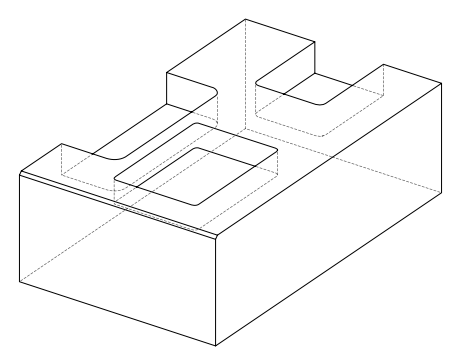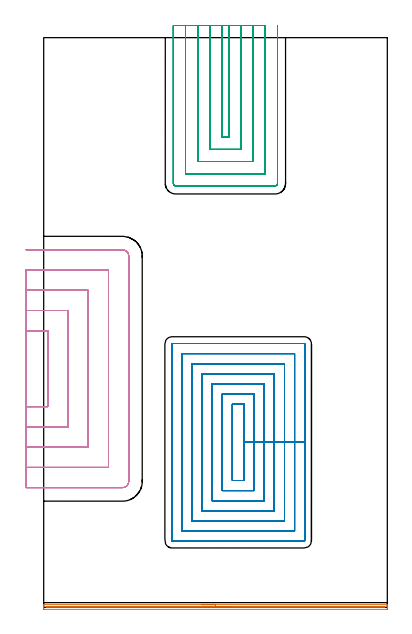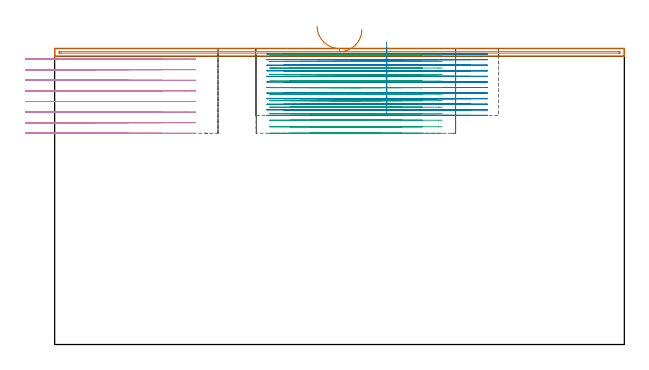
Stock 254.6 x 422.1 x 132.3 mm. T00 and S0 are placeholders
(PLAN: 4 operations, 3 tool changes, 131.4 min)
(1 AREA_MILL | FG_CHAMFER_SURFACE | UGT0205_001 | 4.22 min | 1559 mm3)
(2 MILL_RECTANGULAR_POCKET | POCKET_RECTANGULAR_STRAIGHT | NXT0201_013 | Follow Part, ap 2.5, ae 75% | 54.28 min | 507500 mm3)
(3 MILL_SLOT | SLOT_PARTIAL_RECTANGULAR | NXT0201_011 | Follow Part, ap 3, ae 75% | 40.9 min | 390098 mm3)
(4 MILL_SLOT_1 | SLOT_PARTIAL_RECTANGULAR_1 | UGT0201_094 | Follow Part, ap 5, ae 75% | 32.03 min | 539408 mm3)
(TOOL UGT0205_001 | Chamfer Mill 20 x 3 x 45 deg. | D20 FL50 Z2)
(TOOL NXT0201_013 | ENDMILL 10mm | D10 FL30 Z4)
(TOOL NXT0201_011 | ENDMILL 12mm [2P460-1200-NA 1630] | D12 FL38 Z6)
(TOOL UGT0201_094 | End mill 20 mm | D20 FL38 Z4)
(OP 1 AREA_MILL)
G17 G21 G94 G90
T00 M6
G54
G17 G0 G90 X117.3 Y2. S1061 M3
G43 Z142.3 H0
G94 G1 X117.338 Z141.428 F250.
X117.452 Z140.563
X117.641 Z139.712
X117.903 Z138.88
X118.237 Z138.074
X118.64 Z137.3
X119.108 Z136.564
X119.64 Z135.872
X120.229 Z135.229
X120.872 Z134.64
X121.564 Z134.108
X122.3 Z133.64
X123.074 Z133.237
X123.88 Z132.903
X124.712 Z132.641
X125.564 Z132.452
X126.428 Z132.338
X127.3 Z132.3
X254.444
X254.59 Y1.994 Z132.293
X254.6 Y1.699 Z131.998
Y1.307 Z131.606
Y0.69 Z130.985
Y-0.498 Z129.799
X254.595 Y-1.07 Z129.224
X254.59 Y-1.49 Z128.804
X254.429 Y-1.495 Z128.801
X253.998 Y-1.5 Z128.8
X0.602
X0.171 Y-1.495 Z128.801
X0.01 Y-1.49 Z128.804
X0. Y-1.07 Z129.224
Y-0.498 Z129.799
Y-0.19 Z130.106
Y0.382 Z130.678
Y0.69 Z130.985
Y1.699 Z131.998
X0.01 Y1.994 Z132.293
X0.156 Y2. Z132.3
X127.3
Y0.586 Z130.886
X252.213 Y0.585 Z130.885
X252.321 Y0.584 Z130.884
X252.565 Y0.579 Z130.879
X252.59 Y0.499 Z130.799
X252.597 Y0.311 Z130.611
X252.598 Y0.059 Z130.359
X252.596 Y-0.004 Z130.296
X252.591 Y-0.054 Z130.246
X252.587 Y-0.079 Z130.221
X252.107 Y-0.086 Z130.214
X3.068
X2.387 Y-0.085 Z130.215
X2.279 Y-0.084 Z130.216
X2.035 Y-0.079 Z130.221
X2.01 Y0.001 Z130.301
X2.004 Y0.188 Z130.488
X2.008 Y0.501 Z130.801
X2.01 Y0.57 Z130.87
X2.024 Y0.579 Z130.879
X2.067 Y0.581 Z130.881
X2.16 Y0.584 Z130.884
X2.347 Y0.586 Z130.886
X2.387
X127.3
X128.172 Z130.924
X129.036 Z131.038
X129.888 Z131.226
X130.72 Z131.489
X131.526 Z131.823
X132.3 Z132.226
X133.036 Z132.694
X133.728 Z133.225
X134.371 Z133.815
X134.96 Z134.458
X135.492 Z135.15
X135.96 Z135.886
X136.363 Z136.66
X136.697 Z137.466
X136.959 Z138.298
X137.148 Z139.149
X137.262 Z140.014
X137.3 Z140.886
G0 Z142.3
M5
M2
(OP 2 MILL_RECTANGULAR_POCKET)
G17 G21 G94 G90
T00 M6
G54
G17 G0 G90 X148.4 Y101.755 S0 M3
G43 Z142.3 H0
Z135.3
G94 G1 Y122.25 Z129.808 F250.
Y150.5 F500.
X139.8
Y94.
X148.4
Y122.25
X155.9
Y158.
X132.3
Y86.5
X155.9
Y122.25
X163.4
Y165.5
X124.8
Y79.
X163.4
Y122.25
X170.9
Y173.
X117.3
Y71.5
X170.9
Y122.25
X178.4
Y180.5
X109.8
Y64.
X178.4
Y122.25
X185.9
Y188.
X102.3
Y56.5
X185.9
Y122.25
X193.4
Y195.1
G3 X193. Y195.5 R0.4
G1 X95.2
G3 X94.8 Y195.1 R0.4
G1 Y49.4
G3 X95.2 Y49. R0.4
G1 X193.
G3 X193.4 Y49.4 R0.4
G1 Y122.25
Y123.25
G0 X148.4 Y101.755 Z132.808
G1 Y122.25 Z127.317 F250.
Y150.5 F500.
X139.8
Y94.
X148.4
Y122.25
X155.9
Y158.
X132.3
Y86.5
X155.9
Y122.25
X163.4
Y165.5
X124.8
Y79.
X163.4
Y122.25
X170.9
Y173.
X117.3
Y71.5
X170.9
Y122.25
X178.4
Y180.5
X109.8
Y64.
X178.4
Y122.25
X185.9
Y188.
X102.3
Y56.5
X185.9
Y122.25
X193.4
Y195.1
G3 X193. Y195.5 R0.4
G1 X95.2
G3 X94.8 Y195.1 R0.4
G1 Y49.4
G3 X95.2 Y49. R0.4
G1 X193.
G3 X193.4 Y49.4 R0.4
G1 Y122.25
Y123.25
G0 X148.4 Y101.755 Z130.317
G1 Y122.25 Z124.825 F250.
Y150.5 F500.
X139.8
Y94.
X148.4
Y122.25
X155.9
Y158.
X132.3
Y86.5
X155.9
Y122.25
X163.4
Y165.5
X124.8
Y79.
X163.4
Y122.25
X170.9
Y173.
X117.3
Y71.5
X170.9
Y122.25
X178.4
Y180.5
X109.8
Y64.
X178.4
Y122.25
X185.9
Y188.
X102.3
Y56.5
X185.9
Y122.25
X193.4
Y195.1
G3 X193. Y195.5 R0.4
G1 X95.2
G3 X94.8 Y195.1 R0.4
G1 Y49.4
G3 X95.2 Y49. R0.4
G1 X193.
G3 X193.4 Y49.4 R0.4
G1 Y122.25
Y123.25
G0 X148.4 Y101.755 Z127.825
G1 Y122.25 Z122.333 F250.
Y150.5 F500.
X139.8
Y94.
X148.4
Y122.25
X155.9
Y158.
X132.3
Y86.5
X155.9
Y122.25
X163.4
Y165.5
X124.8
Y79.
X163.4
Y122.25
X170.9
Y173.
X117.3
Y71.5
X170.9
Y122.25
X178.4
Y180.5
X109.8
Y64.
X178.4
Y122.25
X185.9
Y188.
X102.3
Y56.5
X185.9
Y122.25
X193.4
Y195.1
G3 X193. Y195.5 R0.4
G1 X95.2
G3 X94.8 Y195.1 R0.4
G1 Y49.4
G3 X95.2 Y49. R0.4
G1 X193.
G3 X193.4 Y49.4 R0.4
G1 Y122.25
Y123.25
G0 X148.4 Y101.755 Z125.333
G1 Y122.25 Z119.842 F250.
Y150.5 F500.
X139.8
Y94.
X148.4
Y122.25
X155.9
Y158.
X132.3
Y86.5
X155.9
Y122.25
X163.4
Y165.5
X124.8
Y79.
X163.4
Y122.25
X170.9
Y173.
X117.3
Y71.5
X170.9
Y122.25
X178.4
Y180.5
X109.8
Y64.
X178.4
Y122.25
X185.9
Y188.
X102.3
Y56.5
X185.9
Y122.25
X193.4
Y195.1
G3 X193. Y195.5 R0.4
G1 X95.2
G3 X94.8 Y195.1 R0.4
G1 Y49.4
G3 X95.2 Y49. R0.4
G1 X193.
G3 X193.4 Y49.4 R0.4
G1 Y122.25
Y123.25
G0 X148.4 Y101.755 Z122.842
G1 Y122.25 Z117.35 F250.
Y150.5 F500.
X139.8
Y94.
X148.4
Y122.25
X155.9
Y158.
X132.3
Y86.5
X155.9
Y122.25
X163.4
Y165.5
X124.8
Y79.
X163.4
Y122.25
X170.9
Y173.
X117.3
Y71.5
X170.9
Y122.25
X178.4
Y180.5
X109.8
Y64.
X178.4
Y122.25
X185.9
Y188.
X102.3
Y56.5
X185.9
Y122.25
X193.4
Y195.1
G3 X193. Y195.5 R0.4
G1 X95.2
G3 X94.8 Y195.1 R0.4
G1 Y49.4
G3 X95.2 Y49. R0.4
G1 X193.
G3 X193.4 Y49.4 R0.4
G1 Y122.25
Y123.25
G0 X148.4 Y101.755 Z120.35
G1 Y122.25 Z114.858 F250.
Y150.5 F500.
X139.8
Y94.
X148.4
Y122.25
X155.9
Y158.
X132.3
Y86.5
X155.9
Y122.25
X163.4
Y165.5
X124.8
Y79.
X163.4
Y122.25
X170.9
Y173.
X117.3
Y71.5
X170.9
Y122.25
X178.4
Y180.5
X109.8
Y64.
X178.4
Y122.25
X185.9
Y188.
X102.3
Y56.5
X185.9
Y122.25
X193.4
Y195.1
G3 X193. Y195.5 R0.4
G1 X95.2
G3 X94.8 Y195.1 R0.4
G1 Y49.4
G3 X95.2 Y49. R0.4
G1 X193.
G3 X193.4 Y49.4 R0.4
G1 Y122.25
Y123.25
G0 X148.4 Y101.755 Z117.858
G1 Y122.25 Z112.367 F250.
Y150.5 F500.
X139.8
Y94.
X148.4
Y122.25
X155.9
Y158.
X132.3
Y86.5
X155.9
Y122.25
X163.4
Y165.5
X124.8
Y79.
X163.4
Y122.25
X170.9
Y173.
X117.3
Y71.5
X170.9
Y122.25
X178.4
Y180.5
X109.8
Y64.
X178.4
Y122.25
X185.9
Y188.
X102.3
Y56.5
X185.9
Y122.25
X193.4
Y195.1
G3 X193. Y195.5 R0.4
G1 X95.2
G3 X94.8 Y195.1 R0.4
G1 Y49.4
G3 X95.2 Y49. R0.4
G1 X193.
G3 X193.4 Y49.4 R0.4
G1 Y122.25
Y123.25
G0 X148.4 Y101.755 Z115.367
G1 Y122.25 Z109.875 F250.
Y150.5 F500.
X139.8
Y94.
X148.4
Y122.25
X155.9
Y158.
X132.3
Y86.5
X155.9
Y122.25
X163.4
Y165.5
X124.8
Y79.
X163.4
Y122.25
X170.9
Y173.
X117.3
Y71.5
X170.9
Y122.25
X178.4
Y180.5
X109.8
Y64.
X178.4
Y122.25
X185.9
Y188.
X102.3
Y56.5
X185.9
Y122.25
X193.4
Y195.1
G3 X193. Y195.5 R0.4
G1 X95.2
G3 X94.8 Y195.1 R0.4
G1 Y49.4
G3 X95.2 Y49. R0.4
G1 X193.
G3 X193.4 Y49.4 R0.4
G1 Y122.25
Y123.25
G0 X148.4 Y101.755 Z112.875
G1 Y122.25 Z107.383 F250.
Y150.5 F500.
X139.8
Y94.
X148.4
Y122.25
X155.9
Y158.
X132.3
Y86.5
X155.9
Y122.25
X163.4
Y165.5
X124.8
Y79.
X163.4
Y122.25
X170.9
Y173.
X117.3
Y71.5
X170.9
Y122.25
X178.4
Y180.5
X109.8
Y64.
X178.4
Y122.25
X185.9
Y188.
X102.3
Y56.5
X185.9
Y122.25
X193.4
Y195.1
G3 X193. Y195.5 R0.4
G1 X95.2
G3 X94.8 Y195.1 R0.4
G1 Y49.4
G3 X95.2 Y49. R0.4
G1 X193.
G3 X193.4 Y49.4 R0.4
G1 Y122.25
Y123.25
G0 X148.4 Y101.755 Z110.383
G1 Y122.25 Z104.892 F250.
Y150.5 F500.
X139.8
Y94.
X148.4
Y122.25
X155.9
Y158.
X132.3
Y86.5
X155.9
Y122.25
X163.4
Y165.5
X124.8
Y79.
X163.4
Y122.25
X170.9
Y173.
X117.3
Y71.5
X170.9
Y122.25
X178.4
Y180.5
X109.8
Y64.
X178.4
Y122.25
X185.9
Y188.
X102.3
Y56.5
X185.9
Y122.25
X193.4
Y195.1
G3 X193. Y195.5 R0.4
G1 X95.2
G3 X94.8 Y195.1 R0.4
G1 Y49.4
G3 X95.2 Y49. R0.4
G1 X193.
G3 X193.4 Y49.4 R0.4
G1 Y122.25
Y123.25
G0 X148.4 Y101.755 Z107.892
G1 Y122.25 Z102.4 F250.
Y150.5 F500.
X139.8
Y94.
X148.4
Y122.25
X155.9
Y158.
X132.3
Y86.5
X155.9
Y122.25
X163.4
Y165.5
X124.8
Y79.
X163.4
Y122.25
X170.9
Y173.
X117.3
Y71.5
X170.9
Y122.25
X178.4
Y180.5
X109.8
Y64.
X178.4
Y122.25
X185.9
Y188.
X102.3
Y56.5
X185.9
Y122.25
X193.4
Y195.1
G3 X193. Y195.5 R0.4
G1 X95.2
G3 X94.8 Y195.1 R0.4
G1 Y49.4
G3 X95.2 Y49. R0.4
G1 X193.
G3 X193.4 Y49.4 R0.4
G1 Y122.25
Y123.25
G0 Z142.3
M5
M2
(OP 3 MILL_SLOT)
G17 G21 G94 G90
T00 M6
G54
G17 G0 G90 X132.1 Y431.1 S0 M3
G43 Z142.3 H1
Z129.385
G94 G1 Y428.1 F250.
Y348.3 F500.
X137.2
Y428.1
Y431.1 F250.
X123.1
Y428.1
Y339.3 F500.
X146.2
Y428.1
Y431.1 F250.
X114.1
Y428.1
Y330.3 F500.
X155.2
Y428.1
Y431.1 F250.
X105.1
Y428.1
Y321.3 F500.
X164.2
Y428.1
Y431.1 F250.
X96.1
Y428.1
Y314. F500.
G3 X97.8 Y312.3 R1.7
G1 X171.5
G3 X173.2 Y314. R1.7
G1 Y428.1
Y431.1 F250.
G0 X132.1 Z126.469
G1 Y428.1
Y348.3 F500.
X137.2
Y428.1
Y431.1 F250.
X123.1
Y428.1
Y339.3 F500.
X146.2
Y428.1
Y431.1 F250.
X114.1
Y428.1
Y330.3 F500.
X155.2
Y428.1
Y431.1 F250.
X105.1
Y428.1
Y321.3 F500.
X164.2
Y428.1
Y431.1 F250.
X96.1
Y428.1
Y314. F500.
G3 X97.8 Y312.3 R1.7
G1 X171.5
G3 X173.2 Y314. R1.7
G1 Y428.1
Y431.1 F250.
G0 X132.1 Z123.554
G1 Y428.1
Y348.3 F500.
X137.2
Y428.1
Y431.1 F250.
X123.1
Y428.1
Y339.3 F500.
X146.2
Y428.1
Y431.1 F250.
X114.1
Y428.1
Y330.3 F500.
X155.2
Y428.1
Y431.1 F250.
X105.1
Y428.1
Y321.3 F500.
X164.2
Y428.1
Y431.1 F250.
X96.1
Y428.1
Y314. F500.
G3 X97.8 Y312.3 R1.7
G1 X171.5
G3 X173.2 Y314. R1.7
G1 Y428.1
Y431.1 F250.
G0 X132.1 Z120.638
G1 Y428.1
Y348.3 F500.
X137.2
Y428.1
Y431.1 F250.
X123.1
Y428.1
Y339.3 F500.
X146.2
Y428.1
Y431.1 F250.
X114.1
Y428.1
Y330.3 F500.
X155.2
Y428.1
Y431.1 F250.
X105.1
Y428.1
Y321.3 F500.
X164.2
Y428.1
Y431.1 F250.
X96.1
Y428.1
Y314. F500.
G3 X97.8 Y312.3 R1.7
G1 X171.5
G3 X173.2 Y314. R1.7
G1 Y428.1
Y431.1 F250.
G0 X132.1 Z117.723
G1 Y428.1
Y348.3 F500.
X137.2
Y428.1
Y431.1 F250.
X123.1
Y428.1
Y339.3 F500.
X146.2
Y428.1
Y431.1 F250.
X114.1
Y428.1
Y330.3 F500.
X155.2
Y428.1
Y431.1 F250.
X105.1
Y428.1
Y321.3 F500.
X164.2
Y428.1
Y431.1 F250.
X96.1
Y428.1
Y314. F500.
G3 X97.8 Y312.3 R1.7
G1 X171.5
G3 X173.2 Y314. R1.7
G1 Y428.1
Y431.1 F250.
G0 X132.1 Z114.808
G1 Y428.1
Y348.3 F500.
X137.2
Y428.1
Y431.1 F250.
X123.1
Y428.1
Y339.3 F500.
X146.2
Y428.1
Y431.1 F250.
X114.1
Y428.1
Y330.3 F500.
X155.2
Y428.1
Y431.1 F250.
X105.1
Y428.1
Y321.3 F500.
X164.2
Y428.1
Y431.1 F250.
X96.1
Y428.1
Y314. F500.
G3 X97.8 Y312.3 R1.7
G1 X171.5
G3 X173.2 Y314. R1.7
G1 Y428.1
Y431.1 F250.
G0 X132.1 Z111.892
G1 Y428.1
Y348.3 F500.
X137.2
Y428.1
Y431.1 F250.
X123.1
Y428.1
Y339.3 F500.
X146.2
Y428.1
Y431.1 F250.
X114.1
Y428.1
Y330.3 F500.
X155.2
Y428.1
Y431.1 F250.
X105.1
Y428.1
Y321.3 F500.
X164.2
Y428.1
Y431.1 F250.
X96.1
Y428.1
Y314. F500.
G3 X97.8 Y312.3 R1.7
G1 X171.5
G3 X173.2 Y314. R1.7
G1 Y428.1
Y431.1 F250.
G0 X132.1 Z108.977
G1 Y428.1
Y348.3 F500.
X137.2
Y428.1
Y431.1 F250.
X123.1
Y428.1
Y339.3 F500.
X146.2
Y428.1
Y431.1 F250.
X114.1
Y428.1
Y330.3 F500.
X155.2
Y428.1
Y431.1 F250.
X105.1
Y428.1
Y321.3 F500.
X164.2
Y428.1
Y431.1 F250.
X96.1
Y428.1
Y314. F500.
G3 X97.8 Y312.3 R1.7
G1 X171.5
G3 X173.2 Y314. R1.7
G1 Y428.1
Y431.1 F250.
G0 X132.1 Z106.062
G1 Y428.1
Y348.3 F500.
X137.2
Y428.1
Y431.1 F250.
X123.1
Y428.1
Y339.3 F500.
X146.2
Y428.1
Y431.1 F250.
X114.1
Y428.1
Y330.3 F500.
X155.2
Y428.1
Y431.1 F250.
X105.1
Y428.1
Y321.3 F500.
X164.2
Y428.1
Y431.1 F250.
X96.1
Y428.1
Y314. F500.
G3 X97.8 Y312.3 R1.7
G1 X171.5
G3 X173.2 Y314. R1.7
G1 Y428.1
Y431.1 F250.
G0 X132.1 Z103.146
G1 Y428.1
Y348.3 F500.
X137.2
Y428.1
Y431.1 F250.
X123.1
Y428.1
Y339.3 F500.
X146.2
Y428.1
Y431.1 F250.
X114.1
Y428.1
Y330.3 F500.
X155.2
Y428.1
Y431.1 F250.
X105.1
Y428.1
Y321.3 F500.
X164.2
Y428.1
Y431.1 F250.
X96.1
Y428.1
Y314. F500.
G3 X97.8 Y312.3 R1.7
G1 X171.5
G3 X173.2 Y314. R1.7
G1 Y428.1
Y431.1 F250.
G0 X132.1 Z100.231
G1 Y428.1
Y348.3 F500.
X137.2
Y428.1
Y431.1 F250.
X123.1
Y428.1
Y339.3 F500.
X146.2
Y428.1
Y431.1 F250.
X114.1
Y428.1
Y330.3 F500.
X155.2
Y428.1
Y431.1 F250.
X105.1
Y428.1
Y321.3 F500.
X164.2
Y428.1
Y431.1 F250.
X96.1
Y428.1
Y314. F500.
G3 X97.8 Y312.3 R1.7
G1 X171.5
G3 X173.2 Y314. R1.7
G1 Y428.1
Y431.1 F250.
G0 X132.1 Z97.315
G1 Y428.1
Y348.3 F500.
X137.2
Y428.1
Y431.1 F250.
X123.1
Y428.1
Y339.3 F500.
X146.2
Y428.1
Y431.1 F250.
X114.1
Y428.1
Y330.3 F500.
X155.2
Y428.1
Y431.1 F250.
X105.1
Y428.1
Y321.3 F500.
X164.2
Y428.1
Y431.1 F250.
X96.1
Y428.1
Y314. F500.
G3 X97.8 Y312.3 R1.7
G1 X171.5
G3 X173.2 Y314. R1.7
G1 Y428.1
Y431.1 F250.
G0 X132.1 Z94.4
G1 Y428.1
Y348.3 F500.
X137.2
Y428.1
Y431.1 F250.
X123.1
Y428.1
Y339.3 F500.
X146.2
Y428.1
Y431.1 F250.
X114.1
Y428.1
Y330.3 F500.
X155.2
Y428.1
Y431.1 F250.
X105.1
Y428.1
Y321.3 F500.
X164.2
Y428.1
Y431.1 F250.
X96.1
Y428.1
Y314. F500.
G3 X97.8 Y312.3 R1.7
G1 X171.5
G3 X173.2 Y314. R1.7
G1 Y428.1
Y431.1 F250.
G0 Z142.3
M5
M2
(OP 4 MILL_SLOT_1)
G17 G21 G94 G90
T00 M6
G54
G17 G0 G90 X-13. Y148.7 S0 M3
G43 Z142.3 H0
Z127.562
G94 G1 X-10. F250.
X3. F500.
Y204.9
X-10.
X-13. F250.
Y133.7
X-10.
X18. F500.
Y219.9
X-10.
X-13. F250.
Y118.7
X-10.
X33. F500.
Y234.9
X-10.
X-13. F250.
Y103.7
X-10.
X48. F500.
Y249.9
X-10.
X-13. F250.
Y88.7
X-10.
X58.4 F500.
G3 X63. Y93.3 R4.6
G1 Y260.3
G3 X58.4 Y264.9 R4.6
G1 X-10.
X-13. F250.
G0 Y148.7 Z122.825
G1 X-10.
X3. F500.
Y204.9
X-10.
X-13. F250.
Y133.7
X-10.
X18. F500.
Y219.9
X-10.
X-13. F250.
Y118.7
X-10.
X33. F500.
Y234.9
X-10.
X-13. F250.
Y103.7
X-10.
X48. F500.
Y249.9
X-10.
X-13. F250.
Y88.7
X-10.
X58.4 F500.
G3 X63. Y93.3 R4.6
G1 Y260.3
G3 X58.4 Y264.9 R4.6
G1 X-10.
X-13. F250.
G0 Y148.7 Z118.087
G1 X-10.
X3. F500.
Y204.9
X-10.
X-13. F250.
Y133.7
X-10.
X18. F500.
Y219.9
X-10.
X-13. F250.
Y118.7
X-10.
X33. F500.
Y234.9
X-10.
X-13. F250.
Y103.7
X-10.
X48. F500.
Y249.9
X-10.
X-13. F250.
Y88.7
X-10.
X58.4 F500.
G3 X63. Y93.3 R4.6
G1 Y260.3
G3 X58.4 Y264.9 R4.6
G1 X-10.
X-13. F250.
G0 Y148.7 Z113.35
G1 X-10.
X3. F500.
Y204.9
X-10.
X-13. F250.
Y133.7
X-10.
X18. F500.
Y219.9
X-10.
X-13. F250.
Y118.7
X-10.
X33. F500.
Y234.9
X-10.
X-13. F250.
Y103.7
X-10.
X48. F500.
Y249.9
X-10.
X-13. F250.
Y88.7
X-10.
X58.4 F500.
G3 X63. Y93.3 R4.6
G1 Y260.3
G3 X58.4 Y264.9 R4.6
G1 X-10.
X-13. F250.
G0 Y148.7 Z108.612
G1 X-10.
X3. F500.
Y204.9
X-10.
X-13. F250.
Y133.7
X-10.
X18. F500.
Y219.9
X-10.
X-13. F250.
Y118.7
X-10.
X33. F500.
Y234.9
X-10.
X-13. F250.
Y103.7
X-10.
X48. F500.
Y249.9
X-10.
X-13. F250.
Y88.7
X-10.
X58.4 F500.
G3 X63. Y93.3 R4.6
G1 Y260.3
G3 X58.4 Y264.9 R4.6
G1 X-10.
X-13. F250.
G0 Y148.7 Z103.875
G1 X-10.
X3. F500.
Y204.9
X-10.
X-13. F250.
Y133.7
X-10.
X18. F500.
Y219.9
X-10.
X-13. F250.
Y118.7
X-10.
X33. F500.
Y234.9
X-10.
X-13. F250.
Y103.7
X-10.
X48. F500.
Y249.9
X-10.
X-13. F250.
Y88.7
X-10.
X58.4 F500.
G3 X63. Y93.3 R4.6
G1 Y260.3
G3 X58.4 Y264.9 R4.6
G1 X-10.
X-13. F250.
G0 Y148.7 Z99.137
G1 X-10.
X3. F500.
Y204.9
X-10.
X-13. F250.
Y133.7
X-10.
X18. F500.
Y219.9
X-10.
X-13. F250.
Y118.7
X-10.
X33. F500.
Y234.9
X-10.
X-13. F250.
Y103.7
X-10.
X48. F500.
Y249.9
X-10.
X-13. F250.
Y88.7
X-10.
X58.4 F500.
G3 X63. Y93.3 R4.6
G1 Y260.3
G3 X58.4 Y264.9 R4.6
G1 X-10.
X-13. F250.
G0 Y148.7 Z94.4
G1 X-10.
X3. F500.
Y204.9
X-10.
X-13. F250.
Y133.7
X-10.
X18. F500.
Y219.9
X-10.
X-13. F250.
Y118.7
X-10.
X33. F500.
Y234.9
X-10.
X-13. F250.
Y103.7
X-10.
X48. F500.
Y249.9
X-10.
X-13. F250.
Y88.7
X-10.
X58.4 F500.
G3 X63. Y93.3 R4.6
G1 Y260.3
G3 X58.4 Y264.9 R4.6
G1 X-10.
X-13. F250.
G0 Z142.3
M5
M2
